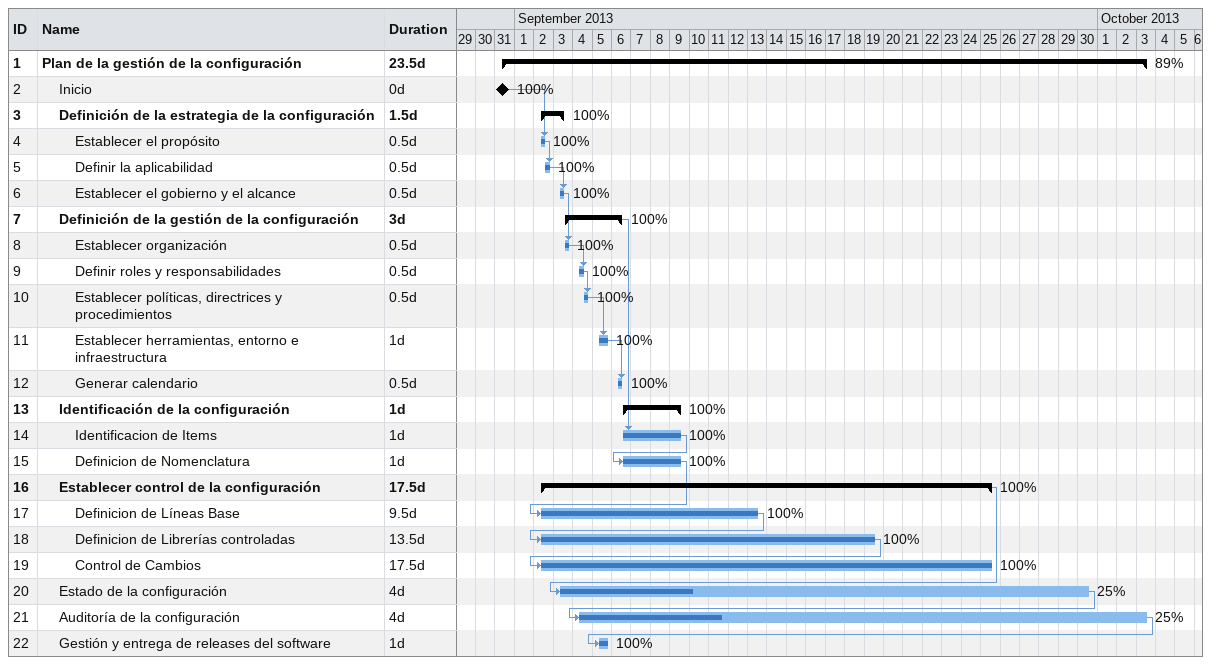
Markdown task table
| ID | Level | Task | Duration | Start | Finish | Predecessors | % complete |
|---|---|---|---|---|---|---|---|
| 1 | 1 | **Plan de la gestión de la configuración** | 23.5d | 2013-08-31 | 2013-10-03 |  | 89 |
| 2 | 2 | Inicio | 0d | 2013-08-31 | 2013-08-31 |  | 100 |
| 3 | 2 | **Definición de la estrategia de la configuración** | 1.5d | 2013-09-02 | 2013-09-03 |  | 100 |
| 4 | 3 | Establecer el propósito | 0.5d | 2013-09-02 | 2013-09-02 | 2 | 100 |
| 5 | 3 | Definir la aplicabilidad | 0.5d | 2013-09-02 | 2013-09-02 | 4 | 100 |
| 6 | 3 | Establecer el gobierno y el alcance | 0.5d | 2013-09-03 | 2013-09-03 | 5 | 100 |
| 7 | 2 | **Definición de la gestión de la configuración** | 3d | 2013-09-03 | 2013-09-06 |  | 100 |
| 8 | 3 | Establecer organización | 0.5d | 2013-09-03 | 2013-09-03 | 6 | 100 |
| 9 | 3 | Definir roles y responsabilidades | 0.5d | 2013-09-04 | 2013-09-04 | 8 | 100 |
| 10 | 3 | Establecer políticas, directrices y procedimientos | 0.5d | 2013-09-04 | 2013-09-04 | 9 | 100 |
| 11 | 3 | Establecer herramientas, entorno e infraestructura | 1d | 2013-09-05 | 2013-09-05 | 10 | 100 |
| 12 | 3 | Generar calendario | 0.5d | 2013-09-06 | 2013-09-06 | 11 | 100 |
| 13 | 2 | **Identificación de la configuración** | 1d | 2013-09-06 | 2013-09-09 |  | 100 |
| 14 | 3 | Identificacion de Items | 1d | 2013-09-06 | 2013-09-09 | 7 | 100 |
| 15 | 3 | Definicion de Nomenclatura | 1d | 2013-09-06 | 2013-09-09 | 14 | 100 |
| 16 | 2 | **Establecer control de la configuración** | 17.5d | 2013-09-02 | 2013-09-25 |  | 100 |
| 17 | 3 | Definicion de Líneas Base | 9.5d | 2013-09-02 | 2013-09-13 | 15 | 100 |
| 18 | 3 | Definicion de Librerías controladas | 13.5d | 2013-09-02 | 2013-09-19 | 17 | 100 |
| 19 | 3 | Control de Cambios | 17.5d | 2013-09-02 | 2013-09-25 | 18 | 100 |
| 20 | 2 | Estado de la configuración | 4d | 2013-09-03 | 2013-09-30 | 16 | 25 |
| 21 | 2 | Auditoría de la configuración | 4d | 2013-09-04 | 2013-10-03 | 20 | 25 |
| 22 | 2 | Gestión y entrega de releases del software | 1d | 2013-09-05 | 2013-09-05 | 21 | 100 |
